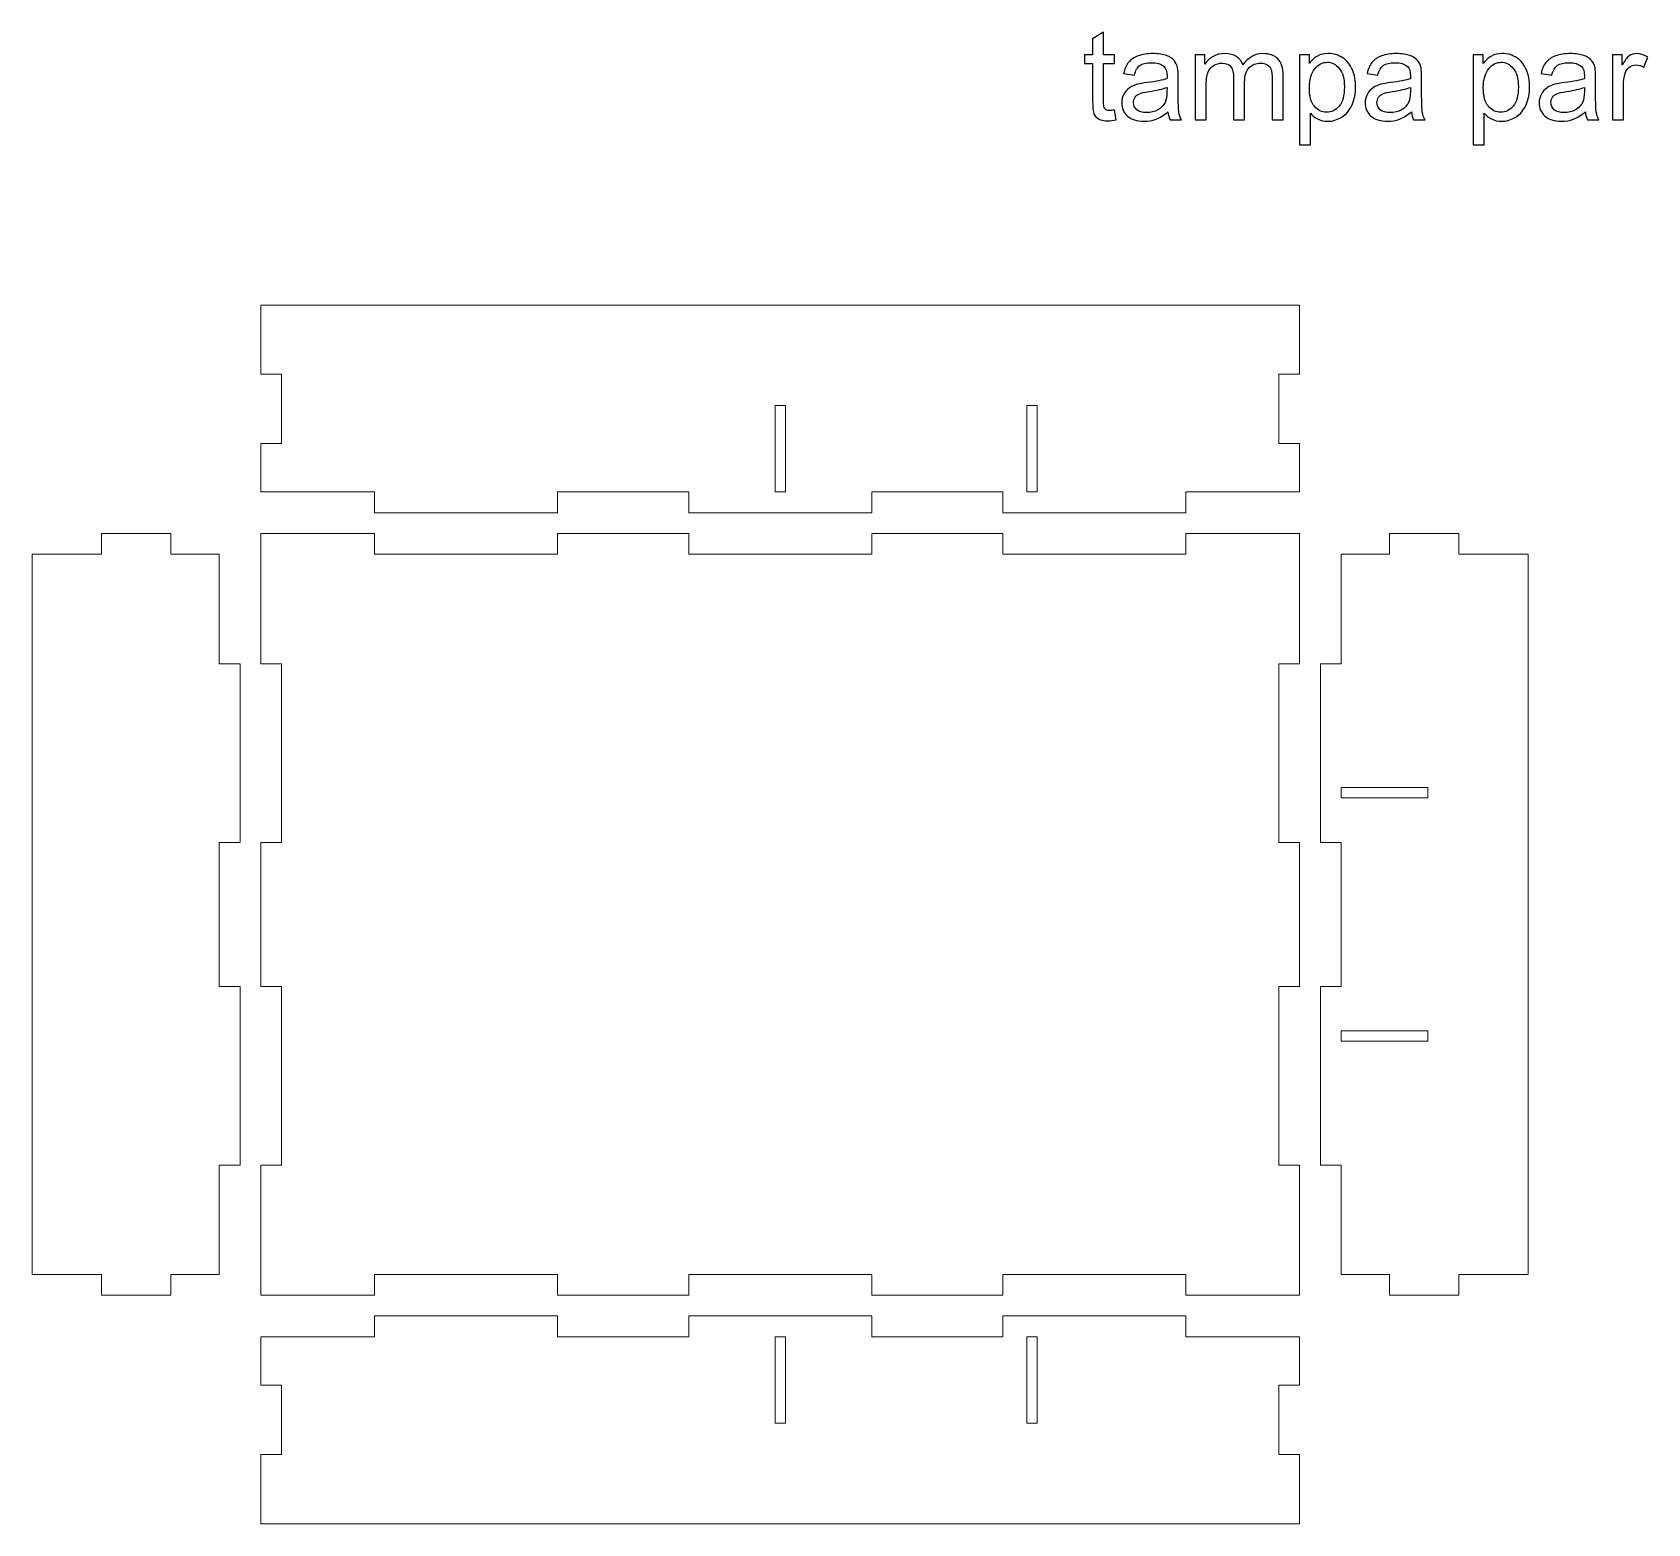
# Model space of a CAD drawing. Header units: millimetres. Extents: x -559 to 559, y -176 to 255.
# Drawn here: x -559.3 to -92.7, y -176 to 254.8 of the extents above; entities that cross this region are included whole.
import ezdxf

# ---------------------------------------------------------------- set-up
doc = ezdxf.new("R2010")
doc.units = ezdxf.units.MM
doc.header["$MEASUREMENT"] = 0
doc.layers.add('Camada 1', color=7, linetype='Continuous')

msp = doc.modelspace()

# ---------------------------------------------------------------- linework, layer by layer
at = {"layer": 'Camada 1', "color": 250}
for points, knots in [([(-246.688, 232.3021), (-246.688, 232.3021), (-246.2543, 229.4948), (-246.2543, 229.4948), (-246.2543, 229.4948), (-247.1458, 229.3081), (-247.9471, 229.2117), (-248.6458, 229.2117), (-248.6458, 229.2117), (-249.7965, 229.2117), (-250.688, 229.3924), (-251.3266, 229.7599), (-251.3266, 229.7599), (-251.9591, 230.1274), (-252.4049, 230.6033), (-252.6639, 231.1996), (-252.6639, 231.1996), (-252.923, 231.796), (-253.0495, 233.049), (-253.0495, 234.9587), (-253.0495, 234.9587), (-253.0495, 234.9587), (-253.0495, 245.766), (-253.0495, 245.766), (-253.0495, 245.766), (-253.0495, 245.766), (-255.3989, 245.766), (-255.3989, 245.766), (-255.3989, 245.766), (-255.3989, 245.766), (-255.3989, 248.2238), (-255.3989, 248.2238), (-255.3989, 248.2238), (-255.3989, 248.2238), (-253.0495, 248.2238), (-253.0495, 248.2238), (-253.0495, 248.2238), (-253.0495, 248.2238), (-253.0495, 252.8624), (-253.0495, 252.8624), (-253.0495, 252.8624), (-253.0495, 252.8624), (-249.8687, 254.772), (-249.8687, 254.772), (-249.8687, 254.772), (-249.8687, 254.772), (-249.8687, 248.2238), (-249.8687, 248.2238), (-249.8687, 248.2238), (-249.8687, 248.2238), (-246.688, 248.2238), (-246.688, 248.2238), (-246.688, 248.2238), (-246.688, 248.2238), (-246.688, 245.766), (-246.688, 245.766), (-246.688, 245.766), (-246.688, 245.766), (-249.8687, 245.766), (-249.8687, 245.766), (-249.8687, 245.766), (-249.8687, 245.766), (-249.8687, 234.778), (-249.8687, 234.778), (-249.8687, 234.778), (-249.8687, 233.8683), (-249.8145, 233.284), (-249.7001, 233.025), (-249.7001, 233.025), (-249.5916, 232.7659), (-249.4109, 232.5611), (-249.1579, 232.4045), (-249.1579, 232.4045), (-248.9049, 232.2539), (-248.5434, 232.1756), (-248.0736, 232.1756), (-248.0736, 232.1756), (-247.7242, 232.1756), (-247.2603, 232.2177), (-246.688, 232.3021)], [0, 0, 0, 0, 0.04761905, 0.04761905, 0.04761905, 0.04761905, 0.0952381, 0.0952381, 0.0952381, 0.0952381, 0.14285714, 0.14285714, 0.14285714, 0.14285714, 0.19047619, 0.19047619, 0.19047619, 0.19047619, 0.23809524, 0.23809524, 0.23809524, 0.23809524, 0.28571429, 0.28571429, 0.28571429, 0.28571429, 0.33333333, 0.33333333, 0.33333333, 0.33333333, 0.38095238, 0.38095238, 0.38095238, 0.38095238, 0.42857143, 0.42857143, 0.42857143, 0.42857143, 0.47619048, 0.47619048, 0.47619048, 0.47619048, 0.52380952, 0.52380952, 0.52380952, 0.52380952, 0.57142857, 0.57142857, 0.57142857, 0.57142857, 0.61904762, 0.61904762, 0.61904762, 0.61904762, 0.66666667, 0.66666667, 0.66666667, 0.66666667, 0.71428571, 0.71428571, 0.71428571, 0.71428571, 0.76190476, 0.76190476, 0.76190476, 0.76190476, 0.80952381, 0.80952381, 0.80952381, 0.80952381, 0.85714286, 0.85714286, 0.85714286, 0.85714286, 0.9047619, 0.9047619, 0.9047619, 0.9047619, 1, 1, 1, 1]), ([(-231.2964, 231.8141), (-232.4771, 230.8081), (-233.6157, 230.1033), (-234.706, 229.6876), (-234.706, 229.6876), (-235.7964, 229.2719), (-236.9651, 229.0671), (-238.2181, 229.0671), (-238.2181, 229.0671), (-240.2784, 229.0671), (-241.8627, 229.5671), (-242.9711, 230.5731), (-242.9711, 230.5731), (-244.0796, 231.5731), (-244.6338, 232.8563), (-244.6338, 234.4165), (-244.6338, 234.4165), (-244.6338, 235.3322), (-244.4229, 236.1695), (-244.0073, 236.9286), (-244.0073, 236.9286), (-243.5856, 237.6876), (-243.0374, 238.29), (-242.3627, 238.7479), (-242.3627, 238.7479), (-241.682, 239.2057), (-240.9229, 239.5551), (-240.0735, 239.79), (-240.0735, 239.79), (-239.447, 239.9527), (-238.5012, 240.1093), (-237.2422, 240.2659), (-237.2422, 240.2659), (-234.6759, 240.5671), (-232.7783, 240.9346), (-231.5675, 241.3563), (-231.5675, 241.3563), (-231.5554, 241.79), (-231.5494, 242.0672), (-231.5494, 242.1816), (-231.5494, 242.1816), (-231.5494, 243.4708), (-231.8506, 244.3804), (-232.453, 244.9105), (-232.453, 244.9105), (-233.2663, 245.6274), (-234.4771, 245.9828), (-236.0795, 245.9828), (-236.0795, 245.9828), (-237.5796, 245.9828), (-238.688, 245.7178), (-239.3988, 245.1937), (-239.3988, 245.1937), (-240.1157, 244.6696), (-240.6398, 243.7419), (-240.9832, 242.4045), (-240.9832, 242.4045), (-240.9832, 242.4045), (-244.0916, 242.8382), (-244.0916, 242.8382), (-244.0916, 242.8382), (-243.8085, 244.1696), (-243.3446, 245.2479), (-242.694, 246.0672), (-242.694, 246.0672), (-242.0434, 246.8864), (-241.1037, 247.513), (-239.8747, 247.9587), (-239.8747, 247.9587), (-238.6518, 248.3985), (-237.2241, 248.6214), (-235.6097, 248.6214), (-235.6097, 248.6214), (-234.0072, 248.6214), (-232.7, 248.4346), (-231.694, 248.0551), (-231.694, 248.0551), (-230.694, 247.6756), (-229.953, 247.2057), (-229.4831, 246.6334), (-229.4831, 246.6334), (-229.0133, 246.0611), (-228.6819, 245.3382), (-228.4892, 244.4648), (-228.4892, 244.4648), (-228.3867, 243.9226), (-228.3325, 242.9467), (-228.3325, 241.5431), (-228.3325, 241.5431), (-228.3325, 241.5431), (-228.3325, 237.3262), (-228.3325, 237.3262), (-228.3325, 237.3262), (-228.3325, 234.3804), (-228.2663, 232.5189), (-228.1337, 231.7298), (-228.1337, 231.7298), (-228.0072, 230.9406), (-227.7422, 230.1876), (-227.3566, 229.4647), (-227.3566, 229.4647), (-227.3566, 229.4647), (-230.6819, 229.4647), (-230.6819, 229.4647), (-230.6819, 229.4647), (-231.0012, 230.1334), (-231.206, 230.9165), (-231.2964, 231.8141)], [0, 0, 0, 0, 0.03571429, 0.03571429, 0.03571429, 0.03571429, 0.07142857, 0.07142857, 0.07142857, 0.07142857, 0.10714286, 0.10714286, 0.10714286, 0.10714286, 0.14285714, 0.14285714, 0.14285714, 0.14285714, 0.17857143, 0.17857143, 0.17857143, 0.17857143, 0.21428571, 0.21428571, 0.21428571, 0.21428571, 0.25, 0.25, 0.25, 0.25, 0.28571429, 0.28571429, 0.28571429, 0.28571429, 0.32142857, 0.32142857, 0.32142857, 0.32142857, 0.35714286, 0.35714286, 0.35714286, 0.35714286, 0.39285714, 0.39285714, 0.39285714, 0.39285714, 0.42857143, 0.42857143, 0.42857143, 0.42857143, 0.46428571, 0.46428571, 0.46428571, 0.46428571, 0.5, 0.5, 0.5, 0.5, 0.53571429, 0.53571429, 0.53571429, 0.53571429, 0.57142857, 0.57142857, 0.57142857, 0.57142857, 0.60714286, 0.60714286, 0.60714286, 0.60714286, 0.64285714, 0.64285714, 0.64285714, 0.64285714, 0.67857143, 0.67857143, 0.67857143, 0.67857143, 0.71428571, 0.71428571, 0.71428571, 0.71428571, 0.75, 0.75, 0.75, 0.75, 0.78571429, 0.78571429, 0.78571429, 0.78571429, 0.82142857, 0.82142857, 0.82142857, 0.82142857, 0.85714286, 0.85714286, 0.85714286, 0.85714286, 0.89285714, 0.89285714, 0.89285714, 0.89285714, 0.92857143, 0.92857143, 0.92857143, 0.92857143, 1, 1, 1, 1]), ([(-223.4469, 229.4647), (-223.4469, 229.4647), (-223.4469, 248.2238), (-223.4469, 248.2238), (-223.4469, 248.2238), (-223.4469, 248.2238), (-220.5915, 248.2238), (-220.5915, 248.2238), (-220.5915, 248.2238), (-220.5915, 248.2238), (-220.5915, 245.5732), (-220.5915, 245.5732), (-220.5915, 245.5732), (-220.0072, 246.4889), (-219.224, 247.2298), (-218.2481, 247.784), (-218.2481, 247.784), (-217.2722, 248.3443), (-216.1638, 248.6214), (-214.9168, 248.6214), (-214.9168, 248.6214), (-213.5313, 248.6214), (-212.3927, 248.3322), (-211.5072, 247.7599), (-211.5072, 247.7599), (-210.6216, 247.1816), (-209.9951, 246.3804), (-209.6337, 245.3443), (-209.6337, 245.3443), (-208.1397, 247.531), (-206.2059, 248.6214), (-203.8204, 248.6214), (-203.8204, 248.6214), (-201.9529, 248.6214), (-200.5131, 248.1093), (-199.5131, 247.0792), (-199.5131, 247.0792), (-198.5071, 246.0491), (-198.0011, 244.4648), (-198.0011, 242.3262), (-198.0011, 242.3262), (-198.0011, 242.3262), (-198.0011, 229.4647), (-198.0011, 229.4647), (-198.0011, 229.4647), (-198.0011, 229.4647), (-201.1818, 229.4647), (-201.1818, 229.4647), (-201.1818, 229.4647), (-201.1818, 229.4647), (-201.1818, 241.272), (-201.1818, 241.272), (-201.1818, 241.272), (-201.1818, 242.537), (-201.2902, 243.4527), (-201.4951, 244.0129), (-201.4951, 244.0129), (-201.6999, 244.5732), (-202.0734, 245.019), (-202.6216, 245.3623), (-202.6216, 245.3623), (-203.1637, 245.7057), (-203.8023, 245.8744), (-204.5312, 245.8744), (-204.5312, 245.8744), (-205.8565, 245.8744), (-206.9529, 245.4346), (-207.8264, 244.5611), (-207.8264, 244.5611), (-208.6999, 243.6816), (-209.1336, 242.278), (-209.1336, 240.3503), (-209.1336, 240.3503), (-209.1336, 240.3503), (-209.1336, 229.4647), (-209.1336, 229.4647), (-209.1336, 229.4647), (-209.1336, 229.4647), (-212.3144, 229.4647), (-212.3144, 229.4647), (-212.3144, 229.4647), (-212.3144, 229.4647), (-212.3144, 241.6394), (-212.3144, 241.6394), (-212.3144, 241.6394), (-212.3144, 243.0491), (-212.5734, 244.1093), (-213.0915, 244.8141), (-213.0915, 244.8141), (-213.6096, 245.519), (-214.459, 245.8744), (-215.6337, 245.8744), (-215.6337, 245.8744), (-216.5252, 245.8744), (-217.3505, 245.6395), (-218.1096, 245.1696), (-218.1096, 245.1696), (-218.8686, 244.6997), (-219.4168, 244.0129), (-219.7602, 243.1033), (-219.7602, 243.1033), (-220.0975, 242.1997), (-220.2662, 240.8924), (-220.2662, 239.1876), (-220.2662, 239.1876), (-220.2662, 239.1876), (-220.2662, 229.4647), (-220.2662, 229.4647), (-220.2662, 229.4647), (-220.2662, 229.4647), (-223.4469, 229.4647), (-223.4469, 229.4647)], [0, 0, 0, 0, 0.03448276, 0.03448276, 0.03448276, 0.03448276, 0.06896552, 0.06896552, 0.06896552, 0.06896552, 0.10344828, 0.10344828, 0.10344828, 0.10344828, 0.13793103, 0.13793103, 0.13793103, 0.13793103, 0.17241379, 0.17241379, 0.17241379, 0.17241379, 0.20689655, 0.20689655, 0.20689655, 0.20689655, 0.24137931, 0.24137931, 0.24137931, 0.24137931, 0.27586207, 0.27586207, 0.27586207, 0.27586207, 0.31034483, 0.31034483, 0.31034483, 0.31034483, 0.34482759, 0.34482759, 0.34482759, 0.34482759, 0.37931034, 0.37931034, 0.37931034, 0.37931034, 0.4137931, 0.4137931, 0.4137931, 0.4137931, 0.44827586, 0.44827586, 0.44827586, 0.44827586, 0.48275862, 0.48275862, 0.48275862, 0.48275862, 0.51724138, 0.51724138, 0.51724138, 0.51724138, 0.55172414, 0.55172414, 0.55172414, 0.55172414, 0.5862069, 0.5862069, 0.5862069, 0.5862069, 0.62068966, 0.62068966, 0.62068966, 0.62068966, 0.65517241, 0.65517241, 0.65517241, 0.65517241, 0.68965517, 0.68965517, 0.68965517, 0.68965517, 0.72413793, 0.72413793, 0.72413793, 0.72413793, 0.75862069, 0.75862069, 0.75862069, 0.75862069, 0.79310345, 0.79310345, 0.79310345, 0.79310345, 0.82758621, 0.82758621, 0.82758621, 0.82758621, 0.86206897, 0.86206897, 0.86206897, 0.86206897, 0.89655172, 0.89655172, 0.89655172, 0.89655172, 0.93103448, 0.93103448, 0.93103448, 0.93103448, 1, 1, 1, 1]), ([(-193.3384, 222.2719), (-193.3384, 222.2719), (-193.3384, 248.2238), (-193.3384, 248.2238), (-193.3384, 248.2238), (-193.3384, 248.2238), (-190.4469, 248.2238), (-190.4469, 248.2238), (-190.4469, 248.2238), (-190.4469, 248.2238), (-190.4469, 245.7599), (-190.4469, 245.7599), (-190.4469, 245.7599), (-189.7661, 246.7117), (-188.9951, 247.4286), (-188.1336, 247.9045), (-188.1336, 247.9045), (-187.2782, 248.3804), (-186.236, 248.6214), (-185.0131, 248.6214), (-185.0131, 248.6214), (-183.4107, 248.6214), (-182.0011, 248.2118), (-180.7782, 247.3864), (-180.7782, 247.3864), (-179.5553, 246.5672), (-178.6336, 245.4045), (-178.0071, 243.9105), (-178.0071, 243.9105), (-177.3866, 242.4105), (-177.0733, 240.772), (-177.0733, 238.9828), (-177.0733, 238.9828), (-177.0733, 237.0732), (-177.4167, 235.3503), (-178.1035, 233.8141), (-178.1035, 233.8141), (-178.7902, 232.284), (-179.7902, 231.1093), (-181.1035, 230.29), (-181.1035, 230.29), (-182.4107, 229.4767), (-183.7902, 229.0671), (-185.236, 229.0671), (-185.236, 229.0671), (-186.2963, 229.0671), (-187.2481, 229.29), (-188.0854, 229.7358), (-188.0854, 229.7358), (-188.9288, 230.1816), (-189.6155, 230.7418), (-190.1577, 231.4225), (-190.1577, 231.4225), (-190.1577, 231.4225), (-190.1577, 222.2719), (-190.1577, 222.2719), (-190.1577, 222.2719), (-190.1577, 222.2719), (-193.3384, 222.2719), (-193.3384, 222.2719)], [0, 0, 0, 0, 0.0625, 0.0625, 0.0625, 0.0625, 0.125, 0.125, 0.125, 0.125, 0.1875, 0.1875, 0.1875, 0.1875, 0.25, 0.25, 0.25, 0.25, 0.3125, 0.3125, 0.3125, 0.3125, 0.375, 0.375, 0.375, 0.375, 0.4375, 0.4375, 0.4375, 0.4375, 0.5, 0.5, 0.5, 0.5, 0.5625, 0.5625, 0.5625, 0.5625, 0.625, 0.625, 0.625, 0.625, 0.6875, 0.6875, 0.6875, 0.6875, 0.75, 0.75, 0.75, 0.75, 0.8125, 0.8125, 0.8125, 0.8125, 0.875, 0.875, 0.875, 0.875, 1, 1, 1, 1]), ([(-160.9829, 231.8141), (-162.1636, 230.8081), (-163.3022, 230.1033), (-164.3925, 229.6876), (-164.3925, 229.6876), (-165.4829, 229.2719), (-166.6516, 229.0671), (-167.9046, 229.0671), (-167.9046, 229.0671), (-169.9649, 229.0671), (-171.5492, 229.5671), (-172.6576, 230.5731), (-172.6576, 230.5731), (-173.7661, 231.5731), (-174.3203, 232.8563), (-174.3203, 234.4165), (-174.3203, 234.4165), (-174.3203, 235.3322), (-174.1094, 236.1695), (-173.6938, 236.9286), (-173.6938, 236.9286), (-173.2721, 237.6876), (-172.7239, 238.29), (-172.0492, 238.7479), (-172.0492, 238.7479), (-171.3685, 239.2057), (-170.6094, 239.5551), (-169.76, 239.79), (-169.76, 239.79), (-169.1335, 239.9527), (-168.1877, 240.1093), (-166.9287, 240.2659), (-166.9287, 240.2659), (-164.3624, 240.5671), (-162.4648, 240.9346), (-161.254, 241.3563), (-161.254, 241.3563), (-161.2419, 241.79), (-161.2359, 242.0672), (-161.2359, 242.1816), (-161.2359, 242.1816), (-161.2359, 243.4708), (-161.5371, 244.3804), (-162.1395, 244.9105), (-162.1395, 244.9105), (-162.9528, 245.6274), (-164.1636, 245.9828), (-165.766, 245.9828), (-165.766, 245.9828), (-167.2661, 245.9828), (-168.3745, 245.7178), (-169.0853, 245.1937), (-169.0853, 245.1937), (-169.8022, 244.6696), (-170.3263, 243.7419), (-170.6697, 242.4045), (-170.6697, 242.4045), (-170.6697, 242.4045), (-173.7781, 242.8382), (-173.7781, 242.8382), (-173.7781, 242.8382), (-173.495, 244.1696), (-173.0311, 245.2479), (-172.3805, 246.0672), (-172.3805, 246.0672), (-171.7299, 246.8864), (-170.7902, 247.513), (-169.5612, 247.9587), (-169.5612, 247.9587), (-168.3383, 248.3985), (-166.9106, 248.6214), (-165.2962, 248.6214), (-165.2962, 248.6214), (-163.6937, 248.6214), (-162.3865, 248.4346), (-161.3805, 248.0551), (-161.3805, 248.0551), (-160.3805, 247.6756), (-159.6395, 247.2057), (-159.1696, 246.6334), (-159.1696, 246.6334), (-158.6998, 246.0611), (-158.3684, 245.3382), (-158.1757, 244.4648), (-158.1757, 244.4648), (-158.0732, 243.9226), (-158.019, 242.9467), (-158.019, 241.5431), (-158.019, 241.5431), (-158.019, 241.5431), (-158.019, 237.3262), (-158.019, 237.3262), (-158.019, 237.3262), (-158.019, 234.3804), (-157.9528, 232.5189), (-157.8202, 231.7298), (-157.8202, 231.7298), (-157.6937, 230.9406), (-157.4287, 230.1876), (-157.0431, 229.4647), (-157.0431, 229.4647), (-157.0431, 229.4647), (-160.3684, 229.4647), (-160.3684, 229.4647), (-160.3684, 229.4647), (-160.6877, 230.1334), (-160.8925, 230.9165), (-160.9829, 231.8141)], [0, 0, 0, 0, 0.03571429, 0.03571429, 0.03571429, 0.03571429, 0.07142857, 0.07142857, 0.07142857, 0.07142857, 0.10714286, 0.10714286, 0.10714286, 0.10714286, 0.14285714, 0.14285714, 0.14285714, 0.14285714, 0.17857143, 0.17857143, 0.17857143, 0.17857143, 0.21428571, 0.21428571, 0.21428571, 0.21428571, 0.25, 0.25, 0.25, 0.25, 0.28571429, 0.28571429, 0.28571429, 0.28571429, 0.32142857, 0.32142857, 0.32142857, 0.32142857, 0.35714286, 0.35714286, 0.35714286, 0.35714286, 0.39285714, 0.39285714, 0.39285714, 0.39285714, 0.42857143, 0.42857143, 0.42857143, 0.42857143, 0.46428571, 0.46428571, 0.46428571, 0.46428571, 0.5, 0.5, 0.5, 0.5, 0.53571429, 0.53571429, 0.53571429, 0.53571429, 0.57142857, 0.57142857, 0.57142857, 0.57142857, 0.60714286, 0.60714286, 0.60714286, 0.60714286, 0.64285714, 0.64285714, 0.64285714, 0.64285714, 0.67857143, 0.67857143, 0.67857143, 0.67857143, 0.71428571, 0.71428571, 0.71428571, 0.71428571, 0.75, 0.75, 0.75, 0.75, 0.78571429, 0.78571429, 0.78571429, 0.78571429, 0.82142857, 0.82142857, 0.82142857, 0.82142857, 0.85714286, 0.85714286, 0.85714286, 0.85714286, 0.89285714, 0.89285714, 0.89285714, 0.89285714, 0.92857143, 0.92857143, 0.92857143, 0.92857143, 1, 1, 1, 1]), ([(-143.0912, 222.2719), (-143.0912, 222.2719), (-143.0912, 248.2238), (-143.0912, 248.2238), (-143.0912, 248.2238), (-143.0912, 248.2238), (-140.1997, 248.2238), (-140.1997, 248.2238), (-140.1997, 248.2238), (-140.1997, 248.2238), (-140.1997, 245.7599), (-140.1997, 245.7599), (-140.1997, 245.7599), (-139.5189, 246.7117), (-138.7479, 247.4286), (-137.8864, 247.9045), (-137.8864, 247.9045), (-137.031, 248.3804), (-135.9888, 248.6214), (-134.7659, 248.6214), (-134.7659, 248.6214), (-133.1635, 248.6214), (-131.7539, 248.2118), (-130.531, 247.3864), (-130.531, 247.3864), (-129.3081, 246.5672), (-128.3864, 245.4045), (-127.7599, 243.9105), (-127.7599, 243.9105), (-127.1394, 242.4105), (-126.8261, 240.772), (-126.8261, 238.9828), (-126.8261, 238.9828), (-126.8261, 237.0732), (-127.1695, 235.3503), (-127.8563, 233.8141), (-127.8563, 233.8141), (-128.543, 232.284), (-129.543, 231.1093), (-130.8563, 230.29), (-130.8563, 230.29), (-132.1635, 229.4767), (-133.543, 229.0671), (-134.9888, 229.0671), (-134.9888, 229.0671), (-136.0491, 229.0671), (-137.0009, 229.29), (-137.8382, 229.7358), (-137.8382, 229.7358), (-138.6816, 230.1816), (-139.3683, 230.7418), (-139.9105, 231.4225), (-139.9105, 231.4225), (-139.9105, 231.4225), (-139.9105, 222.2719), (-139.9105, 222.2719), (-139.9105, 222.2719), (-139.9105, 222.2719), (-143.0912, 222.2719), (-143.0912, 222.2719)], [0, 0, 0, 0, 0.0625, 0.0625, 0.0625, 0.0625, 0.125, 0.125, 0.125, 0.125, 0.1875, 0.1875, 0.1875, 0.1875, 0.25, 0.25, 0.25, 0.25, 0.3125, 0.3125, 0.3125, 0.3125, 0.375, 0.375, 0.375, 0.375, 0.4375, 0.4375, 0.4375, 0.4375, 0.5, 0.5, 0.5, 0.5, 0.5625, 0.5625, 0.5625, 0.5625, 0.625, 0.625, 0.625, 0.625, 0.6875, 0.6875, 0.6875, 0.6875, 0.75, 0.75, 0.75, 0.75, 0.8125, 0.8125, 0.8125, 0.8125, 0.875, 0.875, 0.875, 0.875, 1, 1, 1, 1]), ([(-110.7357, 231.8141), (-111.9164, 230.8081), (-113.055, 230.1033), (-114.1453, 229.6876), (-114.1453, 229.6876), (-115.2357, 229.2719), (-116.4044, 229.0671), (-117.6574, 229.0671), (-117.6574, 229.0671), (-119.7177, 229.0671), (-121.302, 229.5671), (-122.4104, 230.5731), (-122.4104, 230.5731), (-123.5189, 231.5731), (-124.0731, 232.8563), (-124.0731, 234.4165), (-124.0731, 234.4165), (-124.0731, 235.3322), (-123.8622, 236.1695), (-123.4466, 236.9286), (-123.4466, 236.9286), (-123.0249, 237.6876), (-122.4767, 238.29), (-121.802, 238.7479), (-121.802, 238.7479), (-121.1213, 239.2057), (-120.3622, 239.5551), (-119.5128, 239.79), (-119.5128, 239.79), (-118.8863, 239.9527), (-117.9405, 240.1093), (-116.6815, 240.2659), (-116.6815, 240.2659), (-114.1152, 240.5671), (-112.2176, 240.9346), (-111.0068, 241.3563), (-111.0068, 241.3563), (-110.9947, 241.79), (-110.9887, 242.0672), (-110.9887, 242.1816), (-110.9887, 242.1816), (-110.9887, 243.4708), (-111.2899, 244.3804), (-111.8923, 244.9105), (-111.8923, 244.9105), (-112.7056, 245.6274), (-113.9164, 245.9828), (-115.5188, 245.9828), (-115.5188, 245.9828), (-117.0189, 245.9828), (-118.1273, 245.7178), (-118.8381, 245.1937), (-118.8381, 245.1937), (-119.555, 244.6696), (-120.0791, 243.7419), (-120.4225, 242.4045), (-120.4225, 242.4045), (-120.4225, 242.4045), (-123.5309, 242.8382), (-123.5309, 242.8382), (-123.5309, 242.8382), (-123.2478, 244.1696), (-122.7839, 245.2479), (-122.1333, 246.0672), (-122.1333, 246.0672), (-121.4827, 246.8864), (-120.543, 247.513), (-119.314, 247.9587), (-119.314, 247.9587), (-118.0911, 248.3985), (-116.6634, 248.6214), (-115.049, 248.6214), (-115.049, 248.6214), (-113.4465, 248.6214), (-112.1393, 248.4346), (-111.1333, 248.0551), (-111.1333, 248.0551), (-110.1333, 247.6756), (-109.3923, 247.2057), (-108.9224, 246.6334), (-108.9224, 246.6334), (-108.4526, 246.0611), (-108.1212, 245.3382), (-107.9285, 244.4648), (-107.9285, 244.4648), (-107.826, 243.9226), (-107.7718, 242.9467), (-107.7718, 241.5431), (-107.7718, 241.5431), (-107.7718, 241.5431), (-107.7718, 237.3262), (-107.7718, 237.3262), (-107.7718, 237.3262), (-107.7718, 234.3804), (-107.7056, 232.5189), (-107.573, 231.7298), (-107.573, 231.7298), (-107.4465, 230.9406), (-107.1815, 230.1876), (-106.7959, 229.4647), (-106.7959, 229.4647), (-106.7959, 229.4647), (-110.1212, 229.4647), (-110.1212, 229.4647), (-110.1212, 229.4647), (-110.4405, 230.1334), (-110.6453, 230.9165), (-110.7357, 231.8141)], [0, 0, 0, 0, 0.03571429, 0.03571429, 0.03571429, 0.03571429, 0.07142857, 0.07142857, 0.07142857, 0.07142857, 0.10714286, 0.10714286, 0.10714286, 0.10714286, 0.14285714, 0.14285714, 0.14285714, 0.14285714, 0.17857143, 0.17857143, 0.17857143, 0.17857143, 0.21428571, 0.21428571, 0.21428571, 0.21428571, 0.25, 0.25, 0.25, 0.25, 0.28571429, 0.28571429, 0.28571429, 0.28571429, 0.32142857, 0.32142857, 0.32142857, 0.32142857, 0.35714286, 0.35714286, 0.35714286, 0.35714286, 0.39285714, 0.39285714, 0.39285714, 0.39285714, 0.42857143, 0.42857143, 0.42857143, 0.42857143, 0.46428571, 0.46428571, 0.46428571, 0.46428571, 0.5, 0.5, 0.5, 0.5, 0.53571429, 0.53571429, 0.53571429, 0.53571429, 0.57142857, 0.57142857, 0.57142857, 0.57142857, 0.60714286, 0.60714286, 0.60714286, 0.60714286, 0.64285714, 0.64285714, 0.64285714, 0.64285714, 0.67857143, 0.67857143, 0.67857143, 0.67857143, 0.71428571, 0.71428571, 0.71428571, 0.71428571, 0.75, 0.75, 0.75, 0.75, 0.78571429, 0.78571429, 0.78571429, 0.78571429, 0.82142857, 0.82142857, 0.82142857, 0.82142857, 0.85714286, 0.85714286, 0.85714286, 0.85714286, 0.89285714, 0.89285714, 0.89285714, 0.89285714, 0.92857143, 0.92857143, 0.92857143, 0.92857143, 1, 1, 1, 1]), ([(-102.9224, 229.4647), (-102.9224, 229.4647), (-102.9224, 248.2238), (-102.9224, 248.2238), (-102.9224, 248.2238), (-102.9224, 248.2238), (-100.067, 248.2238), (-100.067, 248.2238), (-100.067, 248.2238), (-100.067, 248.2238), (-100.067, 245.3503), (-100.067, 245.3503), (-100.067, 245.3503), (-99.338, 246.6816), (-98.6633, 247.5611), (-98.0429, 247.9828), (-98.0429, 247.9828), (-97.4224, 248.4105), (-96.7417, 248.6214), (-96.0007, 248.6214), (-96.0007, 248.6214), (-94.9284, 248.6214), (-93.838, 248.284), (-92.7296, 247.6154), (-92.7296, 247.6154), (-92.7296, 247.6154), (-93.8621, 244.6816), (-93.8621, 244.6816), (-93.8621, 244.6816), (-94.6332, 245.1154), (-95.4043, 245.3322), (-96.1754, 245.3322), (-96.1754, 245.3322), (-96.8682, 245.3322), (-97.4886, 245.1214), (-98.0368, 244.7057), (-98.0368, 244.7057), (-98.585, 244.2901), (-98.9766, 243.7117), (-99.2115, 242.9708), (-99.2115, 242.9708), (-99.567, 241.8443), (-99.7417, 240.6093), (-99.7417, 239.2659), (-99.7417, 239.2659), (-99.7417, 239.2659), (-99.7417, 229.4647), (-99.7417, 229.4647), (-99.7417, 229.4647), (-99.7417, 229.4647), (-102.9224, 229.4647), (-102.9224, 229.4647)], [0, 0, 0, 0, 0.07142857, 0.07142857, 0.07142857, 0.07142857, 0.14285714, 0.14285714, 0.14285714, 0.14285714, 0.21428571, 0.21428571, 0.21428571, 0.21428571, 0.28571429, 0.28571429, 0.28571429, 0.28571429, 0.35714286, 0.35714286, 0.35714286, 0.35714286, 0.42857143, 0.42857143, 0.42857143, 0.42857143, 0.5, 0.5, 0.5, 0.5, 0.57142857, 0.57142857, 0.57142857, 0.57142857, 0.64285714, 0.64285714, 0.64285714, 0.64285714, 0.71428571, 0.71428571, 0.71428571, 0.71428571, 0.78571429, 0.78571429, 0.78571429, 0.78571429, 0.85714286, 0.85714286, 0.85714286, 0.85714286, 1, 1, 1, 1]), ([(-190.4469, 238.7298), (-190.4469, 236.3262), (-189.9589, 234.5491), (-188.989, 233.3984), (-188.989, 233.3984), (-188.0131, 232.2478), (-186.8324, 231.6695), (-185.4469, 231.6695), (-185.4469, 231.6695), (-184.0372, 231.6695), (-182.8324, 232.2659), (-181.8324, 233.4587), (-181.8324, 233.4587), (-180.8264, 234.6515), (-180.3264, 236.4948), (-180.3264, 238.9949), (-180.3264, 238.9949), (-180.3264, 241.3804), (-180.8143, 243.1635), (-181.7962, 244.3503), (-181.7962, 244.3503), (-182.7782, 245.537), (-183.9469, 246.1274), (-185.3083, 246.1274), (-185.3083, 246.1274), (-186.6577, 246.1274), (-187.8505, 245.4949), (-188.8866, 244.2358), (-188.8866, 244.2358), (-189.9288, 242.9708), (-190.4469, 241.1394), (-190.4469, 238.7298)], [0, 0, 0, 0, 0.11111111, 0.11111111, 0.11111111, 0.11111111, 0.22222222, 0.22222222, 0.22222222, 0.22222222, 0.33333333, 0.33333333, 0.33333333, 0.33333333, 0.44444444, 0.44444444, 0.44444444, 0.44444444, 0.55555556, 0.55555556, 0.55555556, 0.55555556, 0.66666667, 0.66666667, 0.66666667, 0.66666667, 0.77777778, 0.77777778, 0.77777778, 0.77777778, 1, 1, 1, 1]), ([(-140.1997, 238.7298), (-140.1997, 236.3262), (-139.7117, 234.5491), (-138.7418, 233.3984), (-138.7418, 233.3984), (-137.7659, 232.2478), (-136.5852, 231.6695), (-135.1997, 231.6695), (-135.1997, 231.6695), (-133.79, 231.6695), (-132.5852, 232.2659), (-131.5852, 233.4587), (-131.5852, 233.4587), (-130.5792, 234.6515), (-130.0792, 236.4948), (-130.0792, 238.9949), (-130.0792, 238.9949), (-130.0792, 241.3804), (-130.5671, 243.1635), (-131.549, 244.3503), (-131.549, 244.3503), (-132.531, 245.537), (-133.6997, 246.1274), (-135.0611, 246.1274), (-135.0611, 246.1274), (-136.4105, 246.1274), (-137.6033, 245.4949), (-138.6394, 244.2358), (-138.6394, 244.2358), (-139.6816, 242.9708), (-140.1997, 241.1394), (-140.1997, 238.7298)], [0, 0, 0, 0, 0.11111111, 0.11111111, 0.11111111, 0.11111111, 0.22222222, 0.22222222, 0.22222222, 0.22222222, 0.33333333, 0.33333333, 0.33333333, 0.33333333, 0.44444444, 0.44444444, 0.44444444, 0.44444444, 0.55555556, 0.55555556, 0.55555556, 0.55555556, 0.66666667, 0.66666667, 0.66666667, 0.66666667, 0.77777778, 0.77777778, 0.77777778, 0.77777778, 1, 1, 1, 1]), ([(-231.5494, 238.8623), (-232.706, 238.3924), (-234.441, 237.9948), (-236.7542, 237.6695), (-236.7542, 237.6695), (-238.0675, 237.4828), (-238.9952, 237.272), (-239.5374, 237.037), (-239.5374, 237.037), (-240.0796, 236.8021), (-240.4952, 236.4587), (-240.7904, 236.0129), (-240.7904, 236.0129), (-241.0856, 235.5611), (-241.2362, 235.0611), (-241.2362, 234.5069), (-241.2362, 234.5069), (-241.2362, 233.6695), (-240.9169, 232.9647), (-240.2723, 232.4045), (-240.2723, 232.4045), (-239.6277, 231.8442), (-238.688, 231.5611), (-237.453, 231.5611), (-237.453, 231.5611), (-236.2301, 231.5611), (-235.1398, 231.8262), (-234.1819, 232.3623), (-234.1819, 232.3623), (-233.2301, 232.8924), (-232.5253, 233.6213), (-232.0795, 234.543), (-232.0795, 234.543), (-231.7362, 235.2599), (-231.5675, 236.3141), (-231.5675, 237.7057), (-231.5675, 237.7057), (-231.5675, 237.7057), (-231.5494, 238.8623), (-231.5494, 238.8623)], [0, 0, 0, 0, 0.09090909, 0.09090909, 0.09090909, 0.09090909, 0.18181818, 0.18181818, 0.18181818, 0.18181818, 0.27272727, 0.27272727, 0.27272727, 0.27272727, 0.36363636, 0.36363636, 0.36363636, 0.36363636, 0.45454545, 0.45454545, 0.45454545, 0.45454545, 0.54545455, 0.54545455, 0.54545455, 0.54545455, 0.63636364, 0.63636364, 0.63636364, 0.63636364, 0.72727273, 0.72727273, 0.72727273, 0.72727273, 0.81818182, 0.81818182, 0.81818182, 0.81818182, 1, 1, 1, 1]), ([(-161.2359, 238.8623), (-162.3925, 238.3924), (-164.1275, 237.9948), (-166.4407, 237.6695), (-166.4407, 237.6695), (-167.754, 237.4828), (-168.6817, 237.272), (-169.2239, 237.037), (-169.2239, 237.037), (-169.7661, 236.8021), (-170.1817, 236.4587), (-170.4769, 236.0129), (-170.4769, 236.0129), (-170.7721, 235.5611), (-170.9227, 235.0611), (-170.9227, 234.5069), (-170.9227, 234.5069), (-170.9227, 233.6695), (-170.6034, 232.9647), (-169.9588, 232.4045), (-169.9588, 232.4045), (-169.3142, 231.8442), (-168.3745, 231.5611), (-167.1395, 231.5611), (-167.1395, 231.5611), (-165.9166, 231.5611), (-164.8263, 231.8262), (-163.8684, 232.3623), (-163.8684, 232.3623), (-162.9166, 232.8924), (-162.2118, 233.6213), (-161.766, 234.543), (-161.766, 234.543), (-161.4227, 235.2599), (-161.254, 236.3141), (-161.254, 237.7057), (-161.254, 237.7057), (-161.254, 237.7057), (-161.2359, 238.8623), (-161.2359, 238.8623)], [0, 0, 0, 0, 0.09090909, 0.09090909, 0.09090909, 0.09090909, 0.18181818, 0.18181818, 0.18181818, 0.18181818, 0.27272727, 0.27272727, 0.27272727, 0.27272727, 0.36363636, 0.36363636, 0.36363636, 0.36363636, 0.45454545, 0.45454545, 0.45454545, 0.45454545, 0.54545455, 0.54545455, 0.54545455, 0.54545455, 0.63636364, 0.63636364, 0.63636364, 0.63636364, 0.72727273, 0.72727273, 0.72727273, 0.72727273, 0.81818182, 0.81818182, 0.81818182, 0.81818182, 1, 1, 1, 1]), ([(-110.9887, 238.8623), (-112.1453, 238.3924), (-113.8803, 237.9948), (-116.1935, 237.6695), (-116.1935, 237.6695), (-117.5068, 237.4828), (-118.4345, 237.272), (-118.9767, 237.037), (-118.9767, 237.037), (-119.5189, 236.8021), (-119.9345, 236.4587), (-120.2297, 236.0129), (-120.2297, 236.0129), (-120.5249, 235.5611), (-120.6755, 235.0611), (-120.6755, 234.5069), (-120.6755, 234.5069), (-120.6755, 233.6695), (-120.3562, 232.9647), (-119.7116, 232.4045), (-119.7116, 232.4045), (-119.067, 231.8442), (-118.1273, 231.5611), (-116.8923, 231.5611), (-116.8923, 231.5611), (-115.6694, 231.5611), (-114.5791, 231.8262), (-113.6212, 232.3623), (-113.6212, 232.3623), (-112.6694, 232.8924), (-111.9646, 233.6213), (-111.5188, 234.543), (-111.5188, 234.543), (-111.1755, 235.2599), (-111.0068, 236.3141), (-111.0068, 237.7057), (-111.0068, 237.7057), (-111.0068, 237.7057), (-110.9887, 238.8623), (-110.9887, 238.8623)], [0, 0, 0, 0, 0.09090909, 0.09090909, 0.09090909, 0.09090909, 0.18181818, 0.18181818, 0.18181818, 0.18181818, 0.27272727, 0.27272727, 0.27272727, 0.27272727, 0.36363636, 0.36363636, 0.36363636, 0.36363636, 0.45454545, 0.45454545, 0.45454545, 0.45454545, 0.54545455, 0.54545455, 0.54545455, 0.54545455, 0.63636364, 0.63636364, 0.63636364, 0.63636364, 0.72727273, 0.72727273, 0.72727273, 0.72727273, 0.81818182, 0.81818182, 0.81818182, 0.81818182, 1, 1, 1, 1])]:
    msp.add_open_spline(points, degree=3, knots=knots, dxfattribs=at)
at = {"layer": 'Camada 1', "color": 250, "lineweight": 20}
for points, knots in [([(-193.2685, 176), (-193.2685, 176), (-493.2685, 176), (-493.2685, 176), (-493.2685, 176), (-493.2685, 176), (-493.2685, 156), (-493.2685, 156), (-493.2685, 156), (-493.2685, 156), (-487.2685, 156), (-487.2685, 156), (-487.2685, 156), (-487.2685, 156), (-487.2685, 136), (-487.2685, 136), (-487.2685, 136), (-487.2685, 136), (-493.2685, 136), (-493.2685, 136), (-493.2685, 136), (-493.2685, 136), (-493.2685, 122), (-493.2685, 122), (-493.2685, 122), (-493.2685, 122), (-460.4114, 122), (-460.4114, 122), (-460.4114, 122), (-460.4114, 122), (-460.4114, 116), (-460.4114, 116), (-460.4114, 116), (-460.4114, 116), (-407.5542, 116), (-407.5542, 116), (-407.5542, 116), (-407.5542, 116), (-407.5542, 122), (-407.5542, 122), (-407.5542, 122), (-407.5542, 122), (-369.6971, 122), (-369.6971, 122), (-369.6971, 122), (-369.6971, 122), (-369.6971, 116), (-369.6971, 116), (-369.6971, 116), (-369.6971, 116), (-316.8399, 116), (-316.8399, 116), (-316.8399, 116), (-316.8399, 116), (-316.8399, 122), (-316.8399, 122), (-316.8399, 122), (-316.8399, 122), (-278.9828, 122), (-278.9828, 122), (-278.9828, 122), (-278.9828, 122), (-278.9828, 116), (-278.9828, 116), (-278.9828, 116), (-278.9828, 116), (-226.1256, 116), (-226.1256, 116), (-226.1256, 116), (-226.1256, 116), (-226.1256, 122), (-226.1256, 122), (-226.1256, 122), (-226.1256, 122), (-193.2685, 122), (-193.2685, 122), (-193.2685, 122), (-193.2685, 122), (-193.2685, 136), (-193.2685, 136), (-193.2685, 136), (-193.2685, 136), (-199.2685, 136), (-199.2685, 136), (-199.2685, 136), (-199.2685, 136), (-199.2685, 156), (-199.2685, 156), (-199.2685, 156), (-199.2685, 156), (-193.2685, 156), (-193.2685, 156), (-193.2685, 156), (-193.2685, 156), (-193.2685, 176), (-193.2685, 176)], [0, 0, 0, 0, 0.04, 0.04, 0.04, 0.04, 0.08, 0.08, 0.08, 0.08, 0.12, 0.12, 0.12, 0.12, 0.16, 0.16, 0.16, 0.16, 0.2, 0.2, 0.2, 0.2, 0.24, 0.24, 0.24, 0.24, 0.28, 0.28, 0.28, 0.28, 0.32, 0.32, 0.32, 0.32, 0.36, 0.36, 0.36, 0.36, 0.4, 0.4, 0.4, 0.4, 0.44, 0.44, 0.44, 0.44, 0.48, 0.48, 0.48, 0.48, 0.52, 0.52, 0.52, 0.52, 0.56, 0.56, 0.56, 0.56, 0.6, 0.6, 0.6, 0.6, 0.64, 0.64, 0.64, 0.64, 0.68, 0.68, 0.68, 0.68, 0.72, 0.72, 0.72, 0.72, 0.76, 0.76, 0.76, 0.76, 0.8, 0.8, 0.8, 0.8, 0.84, 0.84, 0.84, 0.84, 0.88, 0.88, 0.88, 0.88, 0.92, 0.92, 0.92, 0.92, 1, 1, 1, 1]), ([(-344.7685, 147), (-344.7685, 147), (-341.7685, 147), (-341.7685, 147), (-341.7685, 147), (-341.7685, 147), (-341.7685, 122), (-341.7685, 122), (-341.7685, 122), (-341.7685, 122), (-344.7685, 122), (-344.7685, 122), (-344.7685, 122), (-344.7685, 122), (-344.7685, 147), (-344.7685, 147)], [0, 0, 0, 0, 0.2, 0.2, 0.2, 0.2, 0.4, 0.4, 0.4, 0.4, 0.6, 0.6, 0.6, 0.6, 1, 1, 1, 1]), ([(-272.0185, 122), (-272.0185, 122), (-272.0185, 147), (-272.0185, 147), (-272.0185, 147), (-272.0185, 147), (-269.0185, 147), (-269.0185, 147), (-269.0185, 147), (-269.0185, 147), (-269.0185, 122), (-269.0185, 122), (-269.0185, 122), (-269.0185, 122), (-272.0185, 122), (-272.0185, 122)], [0, 0, 0, 0, 0.2, 0.2, 0.2, 0.2, 0.4, 0.4, 0.4, 0.4, 0.6, 0.6, 0.6, 0.6, 1, 1, 1, 1]), ([(-505.2685, -20.7999), (-505.2685, -20.7999), (-505.2685, 20.8), (-505.2685, 20.8), (-505.2685, 20.8), (-505.2685, 20.8), (-499.2685, 20.8), (-499.2685, 20.8), (-499.2685, 20.8), (-499.2685, 20.8), (-499.2685, 72.3999), (-499.2685, 72.3999), (-499.2685, 72.3999), (-499.2685, 72.3999), (-505.2685, 72.3999), (-505.2685, 72.3999), (-505.2685, 72.3999), (-505.2685, 72.3999), (-505.2685, 103.9999), (-505.2685, 103.9999), (-505.2685, 103.9999), (-505.2685, 103.9999), (-519.2684, 103.9999), (-519.2684, 103.9999), (-519.2684, 103.9999), (-519.2684, 103.9999), (-519.2684, 109.9999), (-519.2684, 109.9999), (-519.2684, 109.9999), (-519.2684, 109.9999), (-539.2684, 109.9999), (-539.2684, 109.9999), (-539.2684, 109.9999), (-539.2684, 109.9999), (-539.2684, 103.9999), (-539.2684, 103.9999), (-539.2684, 103.9999), (-539.2684, 103.9999), (-559.2684, 103.9999), (-559.2684, 103.9999), (-559.2684, 103.9999), (-559.2684, 103.9999), (-559.2684, -103.9998), (-559.2684, -103.9998), (-559.2684, -103.9998), (-559.2684, -103.9998), (-539.2684, -103.9998), (-539.2684, -103.9998), (-539.2684, -103.9998), (-539.2684, -103.9998), (-539.2684, -109.9998), (-539.2684, -109.9998), (-539.2684, -109.9998), (-539.2684, -109.9998), (-519.2684, -109.9998), (-519.2684, -109.9998), (-519.2684, -109.9998), (-519.2684, -109.9998), (-519.2684, -103.9998), (-519.2684, -103.9998), (-519.2684, -103.9998), (-519.2684, -103.9998), (-505.2685, -103.9998), (-505.2685, -103.9998), (-505.2685, -103.9998), (-505.2685, -103.9998), (-505.2685, -72.3999), (-505.2685, -72.3999), (-505.2685, -72.3999), (-505.2685, -72.3999), (-499.2685, -72.3999), (-499.2685, -72.3999), (-499.2685, -72.3999), (-499.2685, -72.3999), (-499.2685, -20.7999), (-499.2685, -20.7999), (-499.2685, -20.7999), (-499.2685, -20.7999), (-505.2685, -20.7999), (-505.2685, -20.7999)], [0, 0, 0, 0, 0.04761905, 0.04761905, 0.04761905, 0.04761905, 0.0952381, 0.0952381, 0.0952381, 0.0952381, 0.14285714, 0.14285714, 0.14285714, 0.14285714, 0.19047619, 0.19047619, 0.19047619, 0.19047619, 0.23809524, 0.23809524, 0.23809524, 0.23809524, 0.28571429, 0.28571429, 0.28571429, 0.28571429, 0.33333333, 0.33333333, 0.33333333, 0.33333333, 0.38095238, 0.38095238, 0.38095238, 0.38095238, 0.42857143, 0.42857143, 0.42857143, 0.42857143, 0.47619048, 0.47619048, 0.47619048, 0.47619048, 0.52380952, 0.52380952, 0.52380952, 0.52380952, 0.57142857, 0.57142857, 0.57142857, 0.57142857, 0.61904762, 0.61904762, 0.61904762, 0.61904762, 0.66666667, 0.66666667, 0.66666667, 0.66666667, 0.71428571, 0.71428571, 0.71428571, 0.71428571, 0.76190476, 0.76190476, 0.76190476, 0.76190476, 0.80952381, 0.80952381, 0.80952381, 0.80952381, 0.85714286, 0.85714286, 0.85714286, 0.85714286, 0.9047619, 0.9047619, 0.9047619, 0.9047619, 1, 1, 1, 1]), ([(-493.2685, 110), (-493.2685, 110), (-460.4114, 110), (-460.4114, 110), (-460.4114, 110), (-460.4114, 110), (-460.4114, 104), (-460.4114, 104), (-460.4114, 104), (-460.4114, 104), (-407.5542, 104), (-407.5542, 104), (-407.5542, 104), (-407.5542, 104), (-407.5542, 110), (-407.5542, 110), (-407.5542, 110), (-407.5542, 110), (-369.6971, 110), (-369.6971, 110), (-369.6971, 110), (-369.6971, 110), (-369.6971, 104), (-369.6971, 104), (-369.6971, 104), (-369.6971, 104), (-316.8399, 104), (-316.8399, 104), (-316.8399, 104), (-316.8399, 104), (-316.8399, 110), (-316.8399, 110), (-316.8399, 110), (-316.8399, 110), (-278.9828, 110), (-278.9828, 110), (-278.9828, 110), (-278.9828, 110), (-278.9828, 104), (-278.9828, 104), (-278.9828, 104), (-278.9828, 104), (-226.1256, 104), (-226.1256, 104), (-226.1256, 104), (-226.1256, 104), (-226.1256, 110), (-226.1256, 110), (-226.1256, 110), (-226.1256, 110), (-193.2685, 110), (-193.2685, 110), (-193.2685, 110), (-193.2685, 110), (-193.2685, 72.4), (-193.2685, 72.4), (-193.2685, 72.4), (-193.2685, 72.4), (-199.2685, 72.4), (-199.2685, 72.4), (-199.2685, 72.4), (-199.2685, 72.4), (-199.2685, 20.8), (-199.2685, 20.8), (-199.2685, 20.8), (-199.2685, 20.8), (-193.2685, 20.8), (-193.2685, 20.8), (-193.2685, 20.8), (-193.2685, 20.8), (-193.2685, -20.8), (-193.2685, -20.8), (-193.2685, -20.8), (-193.2685, -20.8), (-199.2685, -20.8), (-199.2685, -20.8), (-199.2685, -20.8), (-199.2685, -20.8), (-199.2685, -72.4), (-199.2685, -72.4), (-199.2685, -72.4), (-199.2685, -72.4), (-193.2685, -72.4), (-193.2685, -72.4), (-193.2685, -72.4), (-193.2685, -72.4), (-193.2685, -110), (-193.2685, -110), (-193.2685, -110), (-193.2685, -110), (-226.1256, -110), (-226.1256, -110), (-226.1256, -110), (-226.1256, -110), (-226.1256, -104), (-226.1256, -104), (-226.1256, -104), (-226.1256, -104), (-278.9828, -104), (-278.9828, -104), (-278.9828, -104), (-278.9828, -104), (-278.9828, -110), (-278.9828, -110), (-278.9828, -110), (-278.9828, -110), (-316.8399, -110), (-316.8399, -110), (-316.8399, -110), (-316.8399, -110), (-316.8399, -104), (-316.8399, -104), (-316.8399, -104), (-316.8399, -104), (-369.6971, -104), (-369.6971, -104), (-369.6971, -104), (-369.6971, -104), (-369.6971, -110), (-369.6971, -110), (-369.6971, -110), (-369.6971, -110), (-407.5542, -110), (-407.5542, -110), (-407.5542, -110), (-407.5542, -110), (-407.5542, -104), (-407.5542, -104), (-407.5542, -104), (-407.5542, -104), (-460.4114, -104), (-460.4114, -104), (-460.4114, -104), (-460.4114, -104), (-460.4114, -110), (-460.4114, -110), (-460.4114, -110), (-460.4114, -110), (-493.2685, -110), (-493.2685, -110), (-493.2685, -110), (-493.2685, -110), (-493.2685, -72.4), (-493.2685, -72.4), (-493.2685, -72.4), (-493.2685, -72.4), (-487.2685, -72.4), (-487.2685, -72.4), (-487.2685, -72.4), (-487.2685, -72.4), (-487.2685, -20.8), (-487.2685, -20.8), (-487.2685, -20.8), (-487.2685, -20.8), (-493.2685, -20.8), (-493.2685, -20.8), (-493.2685, -20.8), (-493.2685, -20.8), (-493.2685, 20.8), (-493.2685, 20.8), (-493.2685, 20.8), (-493.2685, 20.8), (-487.2685, 20.8), (-487.2685, 20.8), (-487.2685, 20.8), (-487.2685, 20.8), (-487.2685, 72.4), (-487.2685, 72.4), (-487.2685, 72.4), (-487.2685, 72.4), (-493.2685, 72.4), (-493.2685, 72.4), (-493.2685, 72.4), (-493.2685, 72.4), (-493.2685, 110), (-493.2685, 110)], [0, 0, 0, 0, 0.02222222, 0.02222222, 0.02222222, 0.02222222, 0.04444444, 0.04444444, 0.04444444, 0.04444444, 0.06666667, 0.06666667, 0.06666667, 0.06666667, 0.08888889, 0.08888889, 0.08888889, 0.08888889, 0.11111111, 0.11111111, 0.11111111, 0.11111111, 0.13333333, 0.13333333, 0.13333333, 0.13333333, 0.15555556, 0.15555556, 0.15555556, 0.15555556, 0.17777778, 0.17777778, 0.17777778, 0.17777778, 0.2, 0.2, 0.2, 0.2, 0.22222222, 0.22222222, 0.22222222, 0.22222222, 0.24444444, 0.24444444, 0.24444444, 0.24444444, 0.26666667, 0.26666667, 0.26666667, 0.26666667, 0.28888889, 0.28888889, 0.28888889, 0.28888889, 0.31111111, 0.31111111, 0.31111111, 0.31111111, 0.33333333, 0.33333333, 0.33333333, 0.33333333, 0.35555556, 0.35555556, 0.35555556, 0.35555556, 0.37777778, 0.37777778, 0.37777778, 0.37777778, 0.4, 0.4, 0.4, 0.4, 0.42222222, 0.42222222, 0.42222222, 0.42222222, 0.44444444, 0.44444444, 0.44444444, 0.44444444, 0.46666667, 0.46666667, 0.46666667, 0.46666667, 0.48888889, 0.48888889, 0.48888889, 0.48888889, 0.51111111, 0.51111111, 0.51111111, 0.51111111, 0.53333333, 0.53333333, 0.53333333, 0.53333333, 0.55555556, 0.55555556, 0.55555556, 0.55555556, 0.57777778, 0.57777778, 0.57777778, 0.57777778, 0.6, 0.6, 0.6, 0.6, 0.62222222, 0.62222222, 0.62222222, 0.62222222, 0.64444444, 0.64444444, 0.64444444, 0.64444444, 0.66666667, 0.66666667, 0.66666667, 0.66666667, 0.68888889, 0.68888889, 0.68888889, 0.68888889, 0.71111111, 0.71111111, 0.71111111, 0.71111111, 0.73333333, 0.73333333, 0.73333333, 0.73333333, 0.75555556, 0.75555556, 0.75555556, 0.75555556, 0.77777778, 0.77777778, 0.77777778, 0.77777778, 0.8, 0.8, 0.8, 0.8, 0.82222222, 0.82222222, 0.82222222, 0.82222222, 0.84444444, 0.84444444, 0.84444444, 0.84444444, 0.86666667, 0.86666667, 0.86666667, 0.86666667, 0.88888889, 0.88888889, 0.88888889, 0.88888889, 0.91111111, 0.91111111, 0.91111111, 0.91111111, 0.93333333, 0.93333333, 0.93333333, 0.93333333, 0.95555556, 0.95555556, 0.95555556, 0.95555556, 1, 1, 1, 1]), ([(-181.2685, -20.7999), (-181.2685, -20.7999), (-181.2685, 20.8), (-181.2685, 20.8), (-181.2685, 20.8), (-181.2685, 20.8), (-187.2685, 20.8), (-187.2685, 20.8), (-187.2685, 20.8), (-187.2685, 20.8), (-187.2685, 72.3999), (-187.2685, 72.3999), (-187.2685, 72.3999), (-187.2685, 72.3999), (-181.2685, 72.3999), (-181.2685, 72.3999), (-181.2685, 72.3999), (-181.2685, 72.3999), (-181.2685, 103.9999), (-181.2685, 103.9999), (-181.2685, 103.9999), (-181.2685, 103.9999), (-167.2686, 103.9999), (-167.2686, 103.9999), (-167.2686, 103.9999), (-167.2686, 103.9999), (-167.2686, 109.9999), (-167.2686, 109.9999), (-167.2686, 109.9999), (-167.2686, 109.9999), (-147.2686, 109.9999), (-147.2686, 109.9999), (-147.2686, 109.9999), (-147.2686, 109.9999), (-147.2686, 103.9999), (-147.2686, 103.9999), (-147.2686, 103.9999), (-147.2686, 103.9999), (-127.2686, 103.9999), (-127.2686, 103.9999), (-127.2686, 103.9999), (-127.2686, 103.9999), (-127.2686, -103.9998), (-127.2686, -103.9998), (-127.2686, -103.9998), (-127.2686, -103.9998), (-147.2686, -103.9998), (-147.2686, -103.9998), (-147.2686, -103.9998), (-147.2686, -103.9998), (-147.2686, -109.9998), (-147.2686, -109.9998), (-147.2686, -109.9998), (-147.2686, -109.9998), (-167.2686, -109.9998), (-167.2686, -109.9998), (-167.2686, -109.9998), (-167.2686, -109.9998), (-167.2686, -103.9998), (-167.2686, -103.9998), (-167.2686, -103.9998), (-167.2686, -103.9998), (-181.2685, -103.9998), (-181.2685, -103.9998), (-181.2685, -103.9998), (-181.2685, -103.9998), (-181.2685, -72.3999), (-181.2685, -72.3999), (-181.2685, -72.3999), (-181.2685, -72.3999), (-187.2685, -72.3999), (-187.2685, -72.3999), (-187.2685, -72.3999), (-187.2685, -72.3999), (-187.2685, -20.7999), (-187.2685, -20.7999), (-187.2685, -20.7999), (-187.2685, -20.7999), (-181.2685, -20.7999), (-181.2685, -20.7999)], [0, 0, 0, 0, 0.04761905, 0.04761905, 0.04761905, 0.04761905, 0.0952381, 0.0952381, 0.0952381, 0.0952381, 0.14285714, 0.14285714, 0.14285714, 0.14285714, 0.19047619, 0.19047619, 0.19047619, 0.19047619, 0.23809524, 0.23809524, 0.23809524, 0.23809524, 0.28571429, 0.28571429, 0.28571429, 0.28571429, 0.33333333, 0.33333333, 0.33333333, 0.33333333, 0.38095238, 0.38095238, 0.38095238, 0.38095238, 0.42857143, 0.42857143, 0.42857143, 0.42857143, 0.47619048, 0.47619048, 0.47619048, 0.47619048, 0.52380952, 0.52380952, 0.52380952, 0.52380952, 0.57142857, 0.57142857, 0.57142857, 0.57142857, 0.61904762, 0.61904762, 0.61904762, 0.61904762, 0.66666667, 0.66666667, 0.66666667, 0.66666667, 0.71428571, 0.71428571, 0.71428571, 0.71428571, 0.76190476, 0.76190476, 0.76190476, 0.76190476, 0.80952381, 0.80952381, 0.80952381, 0.80952381, 0.85714286, 0.85714286, 0.85714286, 0.85714286, 0.9047619, 0.9047619, 0.9047619, 0.9047619, 1, 1, 1, 1]), ([(-156.2686, 33.6667), (-156.2686, 33.6667), (-156.2686, 36.6667), (-156.2686, 36.6667), (-156.2686, 36.6667), (-156.2686, 36.6667), (-181.2685, 36.6667), (-181.2685, 36.6667), (-181.2685, 36.6667), (-181.2685, 36.6667), (-181.2685, 33.6667), (-181.2685, 33.6667), (-181.2685, 33.6667), (-181.2685, 33.6667), (-156.2686, 33.6667), (-156.2686, 33.6667)], [0, 0, 0, 0, 0.2, 0.2, 0.2, 0.2, 0.4, 0.4, 0.4, 0.4, 0.6, 0.6, 0.6, 0.6, 1, 1, 1, 1]), ([(-156.2686, -36.6666), (-156.2686, -36.6666), (-156.2686, -33.6666), (-156.2686, -33.6666), (-156.2686, -33.6666), (-156.2686, -33.6666), (-181.2685, -33.6666), (-181.2685, -33.6666), (-181.2685, -33.6666), (-181.2685, -33.6666), (-181.2685, -36.6666), (-181.2685, -36.6666), (-181.2685, -36.6666), (-181.2685, -36.6666), (-156.2686, -36.6666), (-156.2686, -36.6666)], [0, 0, 0, 0, 0.2, 0.2, 0.2, 0.2, 0.4, 0.4, 0.4, 0.4, 0.6, 0.6, 0.6, 0.6, 1, 1, 1, 1]), ([(-193.2685, -176), (-193.2685, -176), (-493.2685, -176), (-493.2685, -176), (-493.2685, -176), (-493.2685, -176), (-493.2685, -156), (-493.2685, -156), (-493.2685, -156), (-493.2685, -156), (-487.2685, -156), (-487.2685, -156), (-487.2685, -156), (-487.2685, -156), (-487.2685, -136), (-487.2685, -136), (-487.2685, -136), (-487.2685, -136), (-493.2685, -136), (-493.2685, -136), (-493.2685, -136), (-493.2685, -136), (-493.2685, -122), (-493.2685, -122), (-493.2685, -122), (-493.2685, -122), (-460.4114, -122), (-460.4114, -122), (-460.4114, -122), (-460.4114, -122), (-460.4114, -116), (-460.4114, -116), (-460.4114, -116), (-460.4114, -116), (-407.5542, -116), (-407.5542, -116), (-407.5542, -116), (-407.5542, -116), (-407.5542, -122), (-407.5542, -122), (-407.5542, -122), (-407.5542, -122), (-369.6971, -122), (-369.6971, -122), (-369.6971, -122), (-369.6971, -122), (-369.6971, -116), (-369.6971, -116), (-369.6971, -116), (-369.6971, -116), (-316.8399, -116), (-316.8399, -116), (-316.8399, -116), (-316.8399, -116), (-316.8399, -122), (-316.8399, -122), (-316.8399, -122), (-316.8399, -122), (-278.9828, -122), (-278.9828, -122), (-278.9828, -122), (-278.9828, -122), (-278.9828, -116), (-278.9828, -116), (-278.9828, -116), (-278.9828, -116), (-226.1256, -116), (-226.1256, -116), (-226.1256, -116), (-226.1256, -116), (-226.1256, -122), (-226.1256, -122), (-226.1256, -122), (-226.1256, -122), (-193.2685, -122), (-193.2685, -122), (-193.2685, -122), (-193.2685, -122), (-193.2685, -136), (-193.2685, -136), (-193.2685, -136), (-193.2685, -136), (-199.2685, -136), (-199.2685, -136), (-199.2685, -136), (-199.2685, -136), (-199.2685, -156), (-199.2685, -156), (-199.2685, -156), (-199.2685, -156), (-193.2685, -156), (-193.2685, -156), (-193.2685, -156), (-193.2685, -156), (-193.2685, -176), (-193.2685, -176)], [0, 0, 0, 0, 0.04, 0.04, 0.04, 0.04, 0.08, 0.08, 0.08, 0.08, 0.12, 0.12, 0.12, 0.12, 0.16, 0.16, 0.16, 0.16, 0.2, 0.2, 0.2, 0.2, 0.24, 0.24, 0.24, 0.24, 0.28, 0.28, 0.28, 0.28, 0.32, 0.32, 0.32, 0.32, 0.36, 0.36, 0.36, 0.36, 0.4, 0.4, 0.4, 0.4, 0.44, 0.44, 0.44, 0.44, 0.48, 0.48, 0.48, 0.48, 0.52, 0.52, 0.52, 0.52, 0.56, 0.56, 0.56, 0.56, 0.6, 0.6, 0.6, 0.6, 0.64, 0.64, 0.64, 0.64, 0.68, 0.68, 0.68, 0.68, 0.72, 0.72, 0.72, 0.72, 0.76, 0.76, 0.76, 0.76, 0.8, 0.8, 0.8, 0.8, 0.84, 0.84, 0.84, 0.84, 0.88, 0.88, 0.88, 0.88, 0.92, 0.92, 0.92, 0.92, 1, 1, 1, 1]), ([(-344.7685, -147), (-344.7685, -147), (-341.7685, -147), (-341.7685, -147), (-341.7685, -147), (-341.7685, -147), (-341.7685, -122), (-341.7685, -122), (-341.7685, -122), (-341.7685, -122), (-344.7685, -122), (-344.7685, -122), (-344.7685, -122), (-344.7685, -122), (-344.7685, -147), (-344.7685, -147)], [0, 0, 0, 0, 0.2, 0.2, 0.2, 0.2, 0.4, 0.4, 0.4, 0.4, 0.6, 0.6, 0.6, 0.6, 1, 1, 1, 1]), ([(-272.0185, -122), (-272.0185, -122), (-272.0185, -147), (-272.0185, -147), (-272.0185, -147), (-272.0185, -147), (-269.0185, -147), (-269.0185, -147), (-269.0185, -147), (-269.0185, -147), (-269.0185, -122), (-269.0185, -122), (-269.0185, -122), (-269.0185, -122), (-272.0185, -122), (-272.0185, -122)], [0, 0, 0, 0, 0.2, 0.2, 0.2, 0.2, 0.4, 0.4, 0.4, 0.4, 0.6, 0.6, 0.6, 0.6, 1, 1, 1, 1])]:
    msp.add_open_spline(points, degree=3, knots=knots, dxfattribs=at)

doc.saveas('drawing.dxf')
